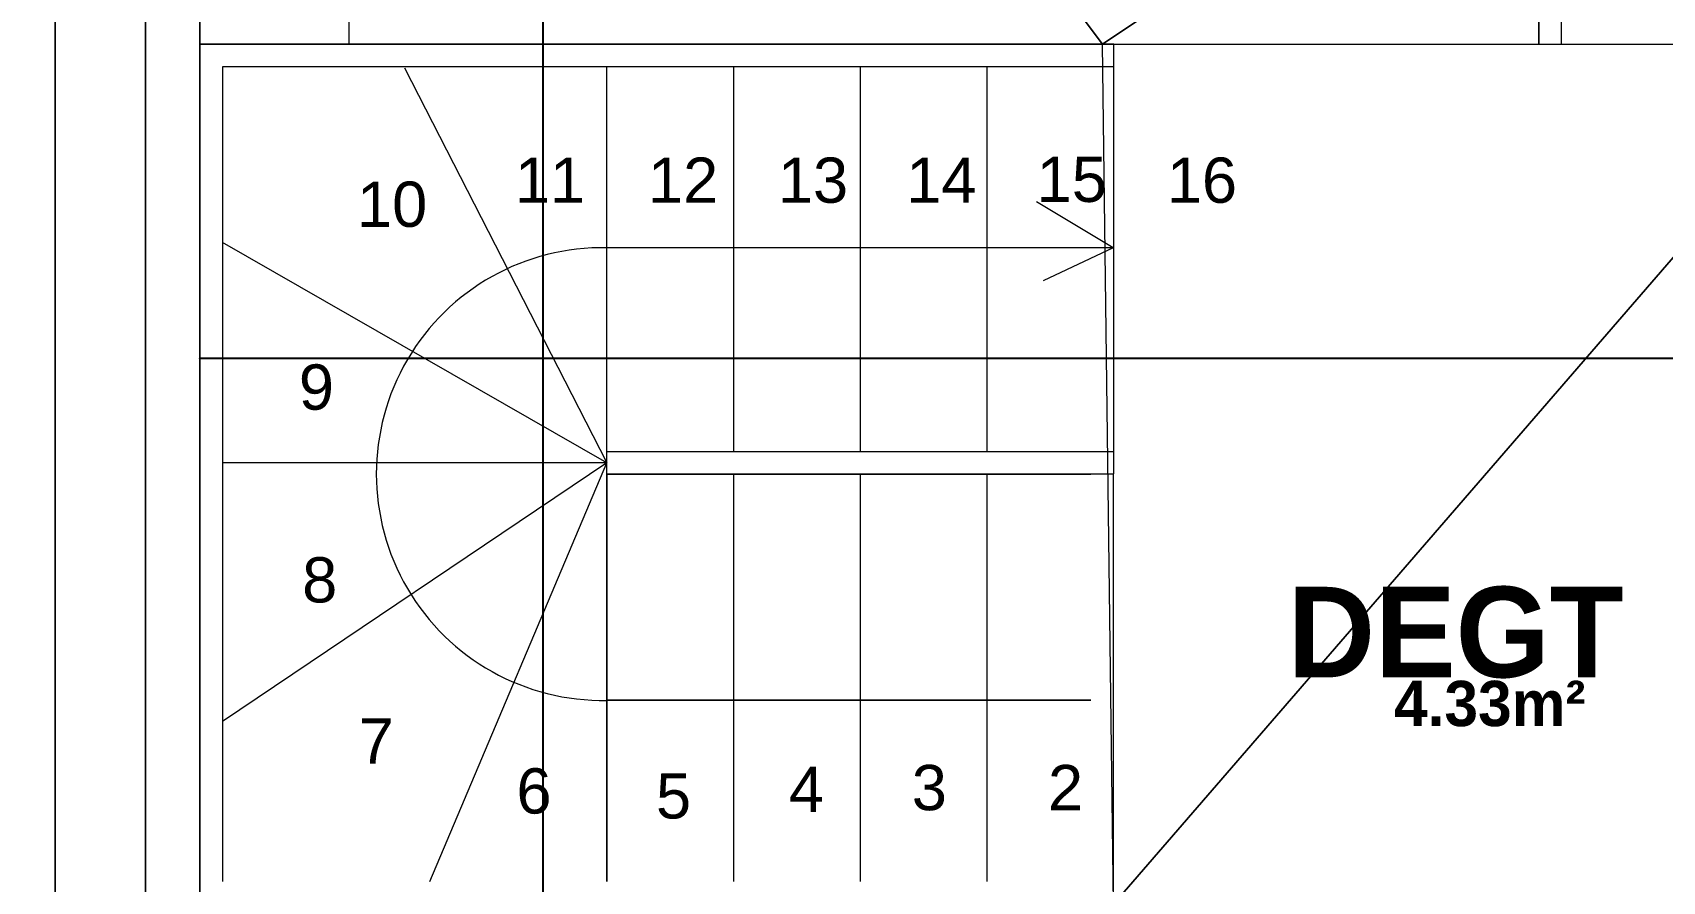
# Model space of a CAD drawing. Header units: metres. Extents: x -12536 to 12621, y -17191 to 9596.
# Drawn here: x -7254 to -6893.7, y -3125.3 to -2937.8 of the extents above; entities that cross this region are included whole.
import ezdxf
from ezdxf.enums import TextEntityAlignment as Align
from ezdxf.lldxf.tags import DXFTag

# ---------------------------------------------------------------- set-up
doc = ezdxf.new("R2010")
doc.units = ezdxf.units.M
doc.header["$MEASUREMENT"] = 0
doc.header["$PDMODE"] = 2
doc.header["$PDSIZE"] = 0.25
doc.layers.add('Calque commun', color=7, linetype='Continuous')
doc.layers.add('Textes', color=7, linetype='Continuous')
doc.styles.add('Arial3', font='arial.ttf', dxfattribs={"height": 0.1})
doc.styles.add('Century Gothic', font='GOTHICB.TTF', dxfattribs={"height": 0.4})
doc.styles.add('Century Gothic2', font='GOTHICB.TTF', dxfattribs={"height": 0.313})
doc.styles.add('Century Gothic6', font='GOTHIC.TTF', dxfattribs={"height": 0.18})
tags = doc.linetypes.add('HIDDENX2', pattern=[0.75, 0.5, -0.25]).pattern_tags.tags
tags[6:7] = [DXFTag(74, 4), DXFTag(75, 0), DXFTag(340, '0'), DXFTag(46, 1.0), DXFTag(50, 0.0), DXFTag(44, 0.0), DXFTag(45, 0.0)]
tags[4:5] = [DXFTag(74, 4), DXFTag(75, 0), DXFTag(340, '0'), DXFTag(46, 1.0), DXFTag(50, 0.0), DXFTag(44, 0.0), DXFTag(45, 0.0)]
doc.dimstyles.new('DIM7', dxfattribs={"dimtxt": 0.18, "dimasz": 0.035, "dimexe": 0.05, "dimexo": 0, "dimgap": 0.05, "dimtad": 1, "dimzin": 1, "dimdsep": 46, "dimtxsty": 'Century Gothic6', "dimblk": 'ORIGIN', "dimcen": 0.09, "dimdle": 0.05, "dimadec": 0, "dimazin": 0, "dimtfac": 1, "dimtdec": 4, "dimtix": 1, "dimtofl": 0, "dimtmove": 0, "dimatfit": 3, "dimfxl": 0.05, "dimfxlon": 1, "dimfrac": 2, "dimtolj": 1, "dimtzin": 0, "dimarcsym": 2})

# ---------------------------------------------------------------- blocks, each defined once
blk = doc.blocks.new('Block18107')
at = {"layer": 'Calque commun', "color": 7, "linetype": 'Continuous', "lineweight": 20}
blk.add_line((20.634, -22.4506), (20.634, -31.4506), dxfattribs=at)
at = {"layer": 'Calque commun', "color": 7, "linetype": 'Continuous', "lineweight": 5}
for p, q in [((20.834, -22.6506), (20.834, -31.2507)), ((20.954, -22.7707), (20.954, -31.1306))]:
    blk.add_line(p, q, dxfattribs=at)
blk = doc.blocks.new('@PRES_1_$$_1-4')
at = {"layer": 'Calque commun', "color": 5, "linetype": 'Continuous', "lineweight": 5}
blk.add_line((0.05, 0.05), (0.05, 0.85), dxfattribs=at)
at = {"layer": 'Calque commun', "color": 5, "linetype": 'Continuous', "lineweight": 5, "flags": 128}
blk.add_lwpolyline([(0.05, 0.85, -0.414214), (0.85, 0.05)], format="xyb", dxfattribs=at)
at = {"layer": 'Calque commun', "color": 5, "linetype": 'Continuous', "lineweight": 5}
mesh = blk.add_polyface(dxfattribs=at)
corners = [(0, 0), (0, 0.05), (0.05, 0.05), (0.05, 0)]
mesh.append_faces([[corners[k] for k in face] for face in [(0, 1, 2, 3)]], dxfattribs={"color": 5})
mesh = blk.add_polyface(dxfattribs=at)
corners = [(0.85, 0), (0.85, 0.05), (0.9, 0.05), (0.9, 0)]
mesh.append_faces([[corners[k] for k in face] for face in [(0, 1, 2, 3)]], dxfattribs={"color": 5})
blk = doc.blocks.new('@PRES_1_$$_1-5')
at = {"layer": 'Calque commun', "color": 0, "linetype": 'Continuous', "lineweight": 5}
blk.add_line((0, 0), (0, 0.05), dxfattribs=at)
blk = doc.blocks.new('@PRES_1_$$_1-6')
at = {"layer": 'Calque commun', "color": 0, "linetype": 'Continuous', "lineweight": 5}
blk.add_line((0, 0), (0, 0.05), dxfattribs=at)
blk = doc.blocks.new('INTER_2D_COMB2')
at = {"layer": 'Calque commun', "color": 0, "linetype": 'ByBlock', "lineweight": -2}
blk.add_blockref('@PRES_1_$$_1-4', (0, 0), dxfattribs=at)
at = {"layer": 'Calque commun', "color": 15, "linetype": 'ByBlock', "lineweight": -2}
blk.add_blockref('@PRES_1_$$_1-5', (0, 0), dxfattribs=at)
at = {"layer": 'Calque commun', "color": 15, "linetype": 'ByBlock', "lineweight": -2, "extrusion": (0, 0, -1), "xscale": -1, "yscale": -1, "zscale": -1, "rotation": 180}
blk.add_blockref('@PRES_1_$$_1-6', (-0.9, 0), dxfattribs=at)
blk = doc.blocks.new('PLACED_COMB2')
at = {"layer": 'Calque commun', "color": 0, "linetype": 'ByBlock', "lineweight": -2}
blk.add_blockref('INTER_2D_COMB2', (0, 0), dxfattribs=at)
blk = doc.blocks.new('_ORIGIN')
at = {"color": 0, "linetype": 'ByBlock', "lineweight": -2}
blk.add_line((0, 0), (-1, 0), dxfattribs=at)
blk.add_circle((0, 0), 0.5, dxfattribs=at)
blk = doc.blocks.new('*D1227')
at = {"layer": 'Calque commun', "color": 0, "linetype": 'ByBlock', "lineweight": -2, "transparency": 16777216}
for p, q in [((-7141.13, -2940.35), (-7141.23, -2940.35)), ((-7141.18, -2940.35), (-7141.18, -2940.38)), ((-7141.18, -3130.31), (-7141.18, -2940.38)), ((-7141.13, -3130.35), (-7141.23, -3130.35))]:
    blk.add_line(p, q, dxfattribs=at)
at = {"layer": 'Calque commun', "color": 0, "linetype": 'Continuous', "lineweight": -2, "transparency": 16777216}
blk.add_line((-7141.18, -2940.31), (-7141.18, -2940.28), dxfattribs=at)
at = {"layer": 'Defpoints', "color": 0, "linetype": 'Continuous', "transparency": 16777216}
for p in [(-7141.18, -2940.35), (-7117.28, -2940.35), (-7116.03, -3130.35)]:
    blk.add_point(p, dxfattribs=at)
at = {"layer": 'Calque commun', "color": 0, "linetype": 'Continuous', "lineweight": -2, "transparency": 16777216, "xscale": 0.03500000014901161, "yscale": 0.03500000014901161, "zscale": 0.03500000014901161, "rotation": 270}
for p in [(-7141.18, -2940.35), (-7141.18, -3130.35)]:
    blk.add_blockref('_ORIGIN', p, dxfattribs=at)
at = {"layer": 'Calque commun', "color": 0, "linetype": 'Continuous', "lineweight": 5, "transparency": 16777216, "insert": (-7141.23, -3035.35), "char_height": 0.18, "attachment_point": 8, "rotation": 90, "line_spacing_factor": 0.773441, "style": 'Century Gothic6'}
blk.add_mtext('\\A1;190.00', dxfattribs=at)
blk = doc.blocks.new('*D1228')
at = {"layer": 'Calque commun', "color": 0, "linetype": 'ByBlock', "lineweight": -2, "transparency": 16777216}
for p, q in [((-7141.13, -2935.35), (-7141.23, -2935.35)), ((-7141.18, -2935.35), (-7141.18, -2935.38)), ((-7141.18, -2940.31), (-7141.18, -2935.38)), ((-7141.13, -2940.35), (-7141.23, -2940.35))]:
    blk.add_line(p, q, dxfattribs=at)
at = {"layer": 'Calque commun', "color": 0, "linetype": 'Continuous', "lineweight": -2, "transparency": 16777216}
blk.add_line((-7141.18, -2935.31), (-7141.18, -2935.28), dxfattribs=at)
at = {"layer": 'Defpoints', "color": 0, "linetype": 'Continuous', "transparency": 16777216}
for p in [(-7141.18, -2935.35), (-7116.44, -2935.35), (-7117.28, -2940.35)]:
    blk.add_point(p, dxfattribs=at)
at = {"layer": 'Calque commun', "color": 0, "linetype": 'Continuous', "lineweight": -2, "transparency": 16777216, "xscale": 0.03500000014901161, "yscale": 0.03500000014901161, "zscale": 0.03500000014901161, "rotation": 270}
for p in [(-7141.18, -2935.35), (-7141.18, -2940.35)]:
    blk.add_blockref('_ORIGIN', p, dxfattribs=at)
at = {"layer": 'Calque commun', "color": 0, "linetype": 'Continuous', "lineweight": 5, "transparency": 16777216, "insert": (-7141.23, -2937.85), "char_height": 0.18, "attachment_point": 8, "rotation": 90, "line_spacing_factor": 0.773441, "style": 'Century Gothic6'}
blk.add_mtext('\\A1;5.00', dxfattribs=at)
blk = doc.blocks.new('Block35143')
at = {"layer": 'Calque commun', "color": 7, "linetype": 'Continuous', "lineweight": 5}
blk.add_line((20.634, -29.4107), (20.634, -22.1106), dxfattribs=at)
at = {"layer": 'Calque commun', "color": 7, "linetype": 'Continuous', "lineweight": 20}
blk.add_line((20.834, -29.6106), (20.834, -22.1106), dxfattribs=at)
blk = doc.blocks.new('*D1832')
at = {"layer": 'Calque commun', "color": 0, "linetype": 'ByBlock', "lineweight": -2, "transparency": 16777216}
for p, q in [((-7217.05, -3009.78), (-7217.05, -3009.73)), ((-7217.01, -3009.78), (-7127.08, -3009.78)), ((-7127.04, -3009.78), (-7127.08, -3009.78)), ((-7127.04, -3009.78), (-7127.04, -3009.73))]:
    blk.add_line(p, q, dxfattribs=at)
at = {"layer": 'Calque commun', "color": 0, "linetype": 'Continuous', "lineweight": -2, "transparency": 16777216}
blk.add_line((-7127.01, -3009.78), (-7126.97, -3009.78), dxfattribs=at)
at = {"layer": 'Defpoints', "color": 0, "linetype": 'Continuous', "transparency": 16777216}
for p in [(-7217.05, -3009.78), (-7127.04, -3009.78), (-7127.04, -3009.78)]:
    blk.add_point(p, dxfattribs=at)
at = {"layer": 'Calque commun', "color": 0, "linetype": 'Continuous', "lineweight": -2, "transparency": 16777216, "xscale": 0.03500000014901161, "yscale": 0.03500000014901161, "zscale": 0.03500000014901161, "rotation": 180}
for p in [(-7217.05, -3009.78), (-7127.04, -3009.78)]:
    blk.add_blockref('_ORIGIN', p, dxfattribs=at)
at = {"layer": 'Calque commun', "color": 0, "linetype": 'Continuous', "lineweight": 5, "transparency": 16777216, "insert": (-7172.05, -3009.73), "char_height": 0.18, "attachment_point": 8, "line_spacing_factor": 0.773441, "style": 'Century Gothic6'}
blk.add_mtext('\\A1;90.00', dxfattribs=at)
blk = doc.blocks.new('*D1833')
at = {"layer": 'Calque commun', "color": 0, "linetype": 'ByBlock', "lineweight": -2, "transparency": 16777216}
for p, q in [((-7127.04, -3009.78), (-7127.04, -3009.73)), ((-7127.01, -3009.78), (-7015.08, -3009.78)), ((-7015.05, -3009.78), (-7015.08, -3009.78)), ((-7015.05, -3009.78), (-7015.05, -3009.73))]:
    blk.add_line(p, q, dxfattribs=at)
at = {"layer": 'Calque commun', "color": 0, "linetype": 'Continuous', "lineweight": -2, "transparency": 16777216}
blk.add_line((-7015.01, -3009.78), (-7014.98, -3009.78), dxfattribs=at)
at = {"layer": 'Defpoints', "color": 0, "linetype": 'Continuous', "transparency": 16777216}
for p in [(-7127.04, -3009.78), (-7015.05, -3009.78), (-7015.05, -3009.78)]:
    blk.add_point(p, dxfattribs=at)
at = {"layer": 'Calque commun', "color": 0, "linetype": 'Continuous', "lineweight": -2, "transparency": 16777216, "xscale": 0.03500000014901161, "yscale": 0.03500000014901161, "zscale": 0.03500000014901161, "rotation": 180}
for p in [(-7127.04, -3009.78), (-7015.05, -3009.78)]:
    blk.add_blockref('_ORIGIN', p, dxfattribs=at)
at = {"layer": 'Calque commun', "color": 0, "linetype": 'Continuous', "lineweight": 5, "transparency": 16777216, "insert": (-7071.05, -3009.73), "char_height": 0.18, "attachment_point": 8, "line_spacing_factor": 0.773441, "style": 'Century Gothic6'}
blk.add_mtext('\\A1;112.00', dxfattribs=at)
blk = doc.blocks.new('*D1834')
at = {"layer": 'Calque commun', "color": 0, "linetype": 'ByBlock', "lineweight": -2, "transparency": 16777216}
for p, q in [((-7015.05, -3009.78), (-7015.05, -3009.73)), ((-7015.01, -3009.78), (-6787.08, -3009.78)), ((-6787.05, -3009.78), (-6787.08, -3009.78)), ((-6787.05, -3009.78), (-6787.05, -3009.73))]:
    blk.add_line(p, q, dxfattribs=at)
at = {"layer": 'Calque commun', "color": 0, "linetype": 'Continuous', "lineweight": -2, "transparency": 16777216}
blk.add_line((-6787.01, -3009.78), (-6786.98, -3009.78), dxfattribs=at)
at = {"layer": 'Defpoints', "color": 0, "linetype": 'Continuous', "transparency": 16777216}
for p in [(-7015.05, -3009.78), (-6787.05, -3009.78), (-6787.05, -3009.78)]:
    blk.add_point(p, dxfattribs=at)
at = {"layer": 'Calque commun', "color": 0, "linetype": 'Continuous', "lineweight": -2, "transparency": 16777216, "xscale": 0.03500000014901161, "yscale": 0.03500000014901161, "zscale": 0.03500000014901161, "rotation": 180}
for p in [(-7015.05, -3009.78), (-6787.05, -3009.78)]:
    blk.add_blockref('_ORIGIN', p, dxfattribs=at)
at = {"layer": 'Calque commun', "color": 0, "linetype": 'Continuous', "lineweight": 5, "transparency": 16777216, "insert": (-6901.05, -3009.73), "char_height": 0.18, "attachment_point": 8, "line_spacing_factor": 0.773441, "style": 'Century Gothic6'}
blk.add_mtext('\\A1;228.00', dxfattribs=at)

msp = doc.modelspace()

# ---------------------------------------------------------------- linework, layer by layer
at = {"layer": 'Calque commun', "color": 16, "linetype": 'Continuous', "lineweight": 20}
msp.add_line((-7184.036, -2940.346), (-7184.036, -2845.347), dxfattribs=at)
at = {"layer": 'Calque commun', "color": 4, "linetype": 'Continuous', "lineweight": 20}
for q in [(-7217.034, -2933.346), (-7184.036, -2940.346)]:
    msp.add_line((-7217.034, -2940.346), q, dxfattribs=at)
at = {"layer": 'Calque commun', "color": 7, "linetype": 'Continuous', "lineweight": 5}
for p, q in [((-7015.046, -2940.346), (-7217.034, -2940.346)), ((-7217.034, -2940.346), (-7217.034, -3130.346)), ((-7015.034, -2940.346), (-7048.036, -2940.346)), ((-7020.034, -2940.346), (-7015.034, -2940.346)), ((-7015.046, -2940.346), (-7015.046, -2945.346)), ((-7015.046, -2945.346), (-7212.034, -2945.346)), ((-7212.034, -2945.346), (-7212.034, -3125.347)), ((-7171.791, -2945.606), (-7127.045, -3032.845)), ((-7127.045, -3035.345), (-7127.045, -2945.346)), ((-7099.045, -2945.346), (-7099.045, -3030.345)), ((-7071.045, -2945.346), (-7071.045, -3030.345)), ((-7043.046, -2945.346), (-7043.046, -3030.345)), ((-7015.111, -2985.379), (-7032.065, -2975.226)), ((-7127.045, -3032.845), (-7212.035, -2984.17)), ((-7015.046, -2985.379), (-7127.045, -2985.346)), ((-7015.111, -2985.379), (-7030.619, -2992.691)), ((-7127.045, -3032.845), (-7212.035, -3090.021)), ((-7127.045, -3032.845), (-7212.035, -3032.845)), ((-7166.185, -3125.346), (-7127.045, -3032.845)), ((-7127.045, -3035.345), (-7127.045, -3030.345)), ((-7127.045, -3030.345), (-7015.046, -3030.345)), ((-7127.045, -3030.345), (-7015.049, -3030.345)), ((-7127.045, -3035.345), (-7127.045, -3030.345)), ((-7127.045, -3035.345), (-7127.045, -3125.346)), ((-7127.045, -3125.346), (-7127.045, -3035.345)), ((-7127.045, -3035.345), (-7127.045, -3125.346)), ((-7015.047, -3035.345), (-7127.045, -3035.345)), ((-7015.046, -3035.345), (-7127.045, -3035.345)), ((-7127.045, -3035.345), (-7020.048, -3035.345)), ((-7099.045, -3035.345), (-7099.045, -3125.346)), ((-7071.045, -3035.345), (-7071.045, -3125.346)), ((-7043.046, -3035.345), (-7043.046, -3125.346)), ((-7020.048, -3085.345), (-7127.045, -3085.345)), ((-7020.048, -3085.346), (-7127.045, -3085.347))]:
    msp.add_line(p, q, dxfattribs=at)
at = {"layer": 'Calque commun', "color": 15, "linetype": 'Continuous', "lineweight": 20}
msp.add_line((-7184.036, -2940.346), (-6921.037, -2940.346), dxfattribs=at)
at = {"layer": 'Calque commun', "color": 7, "linetype": 'HIDDENX2', "lineweight": 5}
msp.add_line((-7127.045, -3085.347), (-7020.048, -3085.345), dxfattribs=at)
at = {"layer": 'Calque commun', "color": 7, "linetype": 'Continuous', "lineweight": 5, "flags": 128}
msp.add_lwpolyline([(-7127.046, -2985.346, 1.0198975), (-7127.046, -3085.346)], format="xyb", dxfattribs=at)
at = {"layer": 'Calque commun', "color": 12, "linetype": 'Continuous', "lineweight": 20}
for points in [[(-6609.036, -2663.344, 0), (-6609.036, -2663.344, 0), (-7229.035, -2663.344, 0), (-7229.035, -3048.4, 0), (-7229.035, -3048.4, 0)], [(-7229.035, -3048.4, 0), (-7229.035, -3048.4, 0), (-7229.035, -3523.345, 0), (-7119.036, -3523.345, 0), (-7119.036, -3523.345, 0)]]:
    msp.add_polyline3d(points, dxfattribs=at)
at = {"layer": 'Calque commun', "color": 9, "linetype": 'Continuous', "lineweight": 20}
msp.add_polyline3d([(-7217.034, -3511.344, 0), (-7217.034, -2675.345, 0), (-7223.034, -2675.345, 0), (-6621.037, -2675.345, 0), (-6621.037, -3511.344, 0)], close=True, dxfattribs=at)

# ---------------------------------------------------------------- block references
at = {"layer": 'Calque commun', "color": 0, "linetype": 'ByBlock', "lineweight": -2, "xscale": 100, "yscale": 100, "zscale": 100}
for name in ['Block35143', 'Block18107']:
    msp.add_blockref(name, (-9312.433, -398.28), dxfattribs=at)
at = {"layer": 'Calque commun', "color": 0, "linetype": 'ByBlock', "lineweight": -2, "extrusion": (0, 0, -1), "xscale": 100, "yscale": 100, "zscale": 100}
msp.add_blockref('PLACED_COMB2', (6831.037, -2940.346), dxfattribs=at)

# ---------------------------------------------------------------- texts
at = {"layer": 'Calque commun', "color": 5, "linetype": 'ByBlock', "lineweight": -2, "style": 'Arial3'}
for s, p in [('12', (-7117.987, -2975.414)), ('13', (-7089.27, -2975.414)), ('15', (-7032.065, -2975.226)), ('16', (-7003.292, -2975.414)), ('11', (-7147.415, -2975.414)), ('14', (-7060.902, -2975.414)), ('10', (-7182.315, -2980.732)), ('9', (-7195.167, -3021.125)), ('8', (-7194.433, -3063.721)), ('7', (-7181.947, -3099.34)), ('6', (-7147.062, -3110.357)), ('5', (-7116.217, -3111.458)), ('4', (-7086.84, -3109.989)), ('3', (-7059.667, -3109.622)), ('2', (-7029.556, -3109.622))]:
    msp.add_text(s, height=10, dxfattribs=at).set_placement(p)
at = {"layer": 'Textes', "color": 5, "linetype": 'ByBlock', "lineweight": -2, "style": 'Century Gothic'}
msp.add_text('DEGT', height=20, dxfattribs=at).set_placement((-6902.285, -3060.257), align=Align.TOP_RIGHT)
at = {"layer": 'Textes', "color": 9, "linetype": 'ByBlock', "lineweight": -2, "style": 'Century Gothic2'}
msp.add_text('4.33m²', height=10, dxfattribs=at).set_placement((-6910.699, -3081.033), align=Align.TOP_RIGHT)

# ---------------------------------------------------------------- dimensions: what is measured, and where the dimension line sits
at = {"layer": 'Calque commun', "color": 5, "linetype": 'Continuous', "lineweight": 5}
for base, p1, p2, picture, middle in [((-7141.176, -2935.346), (-7117.285, -2940.346), (-7116.438, -2935.346), '*D1228', (-7141.32, -2937.846)), ((-7141.176, -2940.346), (-7116.035, -3130.347), (-7117.285, -2940.346), '*D1227', (-7141.32, -3035.347))]:
    dim = msp.add_linear_dim(base=base, p1=p1, p2=p2, angle=90, dimstyle='DIM7', dxfattribs=at)
    dim.commit()
    dim.dimension.update_dxf_attribs({"geometry": picture, "text_midpoint": middle})
for p1, p2, picture, middle in [((-7217.046, -3009.78), (-7127.045, -3009.78), '*D1832', (-7172.045, -3009.636)), ((-7127.045, -3009.78), (-7015.046, -3009.78), '*D1833', (-7071.046, -3009.636)), ((-7015.046, -3009.78), (-6787.049, -3009.78), '*D1834', (-6901.048, -3009.636))]:
    dim = msp.add_aligned_dim(p1=p1, p2=p2, distance=0, dimstyle='DIM7', dxfattribs=at)
    dim.commit()
    dim.dimension.update_dxf_attribs({"geometry": picture, "text_midpoint": middle})

# ---------------------------------------------------------------- meshes
at = {"layer": 'Calque commun', "color": 7, "linetype": 'Continuous', "lineweight": 5}
mesh = msp.add_polyface(dxfattribs=at)
corners = [(-6352.223, -1261.028), (-12352.223, -1261.028), (-12352.223, -5461.028), (-6352.223, -5461.028)]
mesh.append_faces([[corners[k] for k in face] for face in [(0, 1, 2, 3)]], dxfattribs={"color": 7})
at = {"layer": 'Calque commun', "color": 9, "linetype": 'Continuous', "lineweight": 5}
mesh = msp.add_polyface(dxfattribs=at)
corners = [(-7017.535, -2940.346), (-7217.033, -2675.345), (-6621.037, -2675.345), (-7015.037, -3130.347), (-6621.037, -3511.344), (-7217.034, -3511.344), (-7217.033, -3130.347), (-7217.034, -2940.346)]
mesh.append_faces([[corners[k] for k in face] for face in [(3, 5, 6)]], dxfattribs={"vtx0": -1, "color": 9})
mesh.append_faces([[corners[k] for k in face] for face in [(0, 1, 2), (3, 4, 5), (3, 2, 4)]], dxfattribs={"vtx0": -1, "vtx2": -1, "color": 9})
mesh.append_faces([[corners[k] for k in face] for face in [(3, 0, 2)]], dxfattribs={"vtx1": -1, "vtx2": -1, "color": 9})
mesh.append_faces([[corners[k] for k in face] for face in [(0, 7, 1)]], dxfattribs={"vtx2": -1, "color": 9})
mesh = msp.add_polyface(dxfattribs=at)
corners = [(-7015.037, -3130.347), (-7015.034, -2940.346), (-6787.037, -2940.346), (-6787.037, -3130.347)]
mesh.append_faces([[corners[k] for k in face] for face in [(0, 1, 2, 3)]], dxfattribs={"color": 9})

doc.saveas('drawing.dxf')
